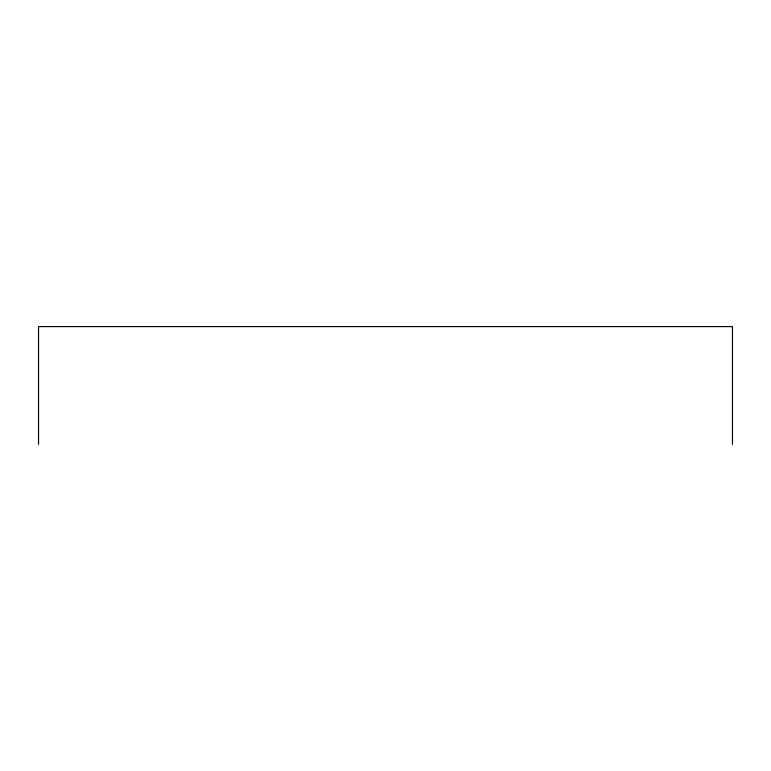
<?xml version="1.0" encoding="UTF-8"?>
<svg xmlns="http://www.w3.org/2000/svg" width="771" height="771" viewBox="0 0 771 771"><rect width="100%" height="100%" fill="white"/><g stroke="black" fill="none" stroke-linecap="round" stroke-linejoin="round"><path stroke-width="1.16" d="M732.45 444.404L732.45 326.596L38.55 326.596L38.55 444.404"/></g></svg>
